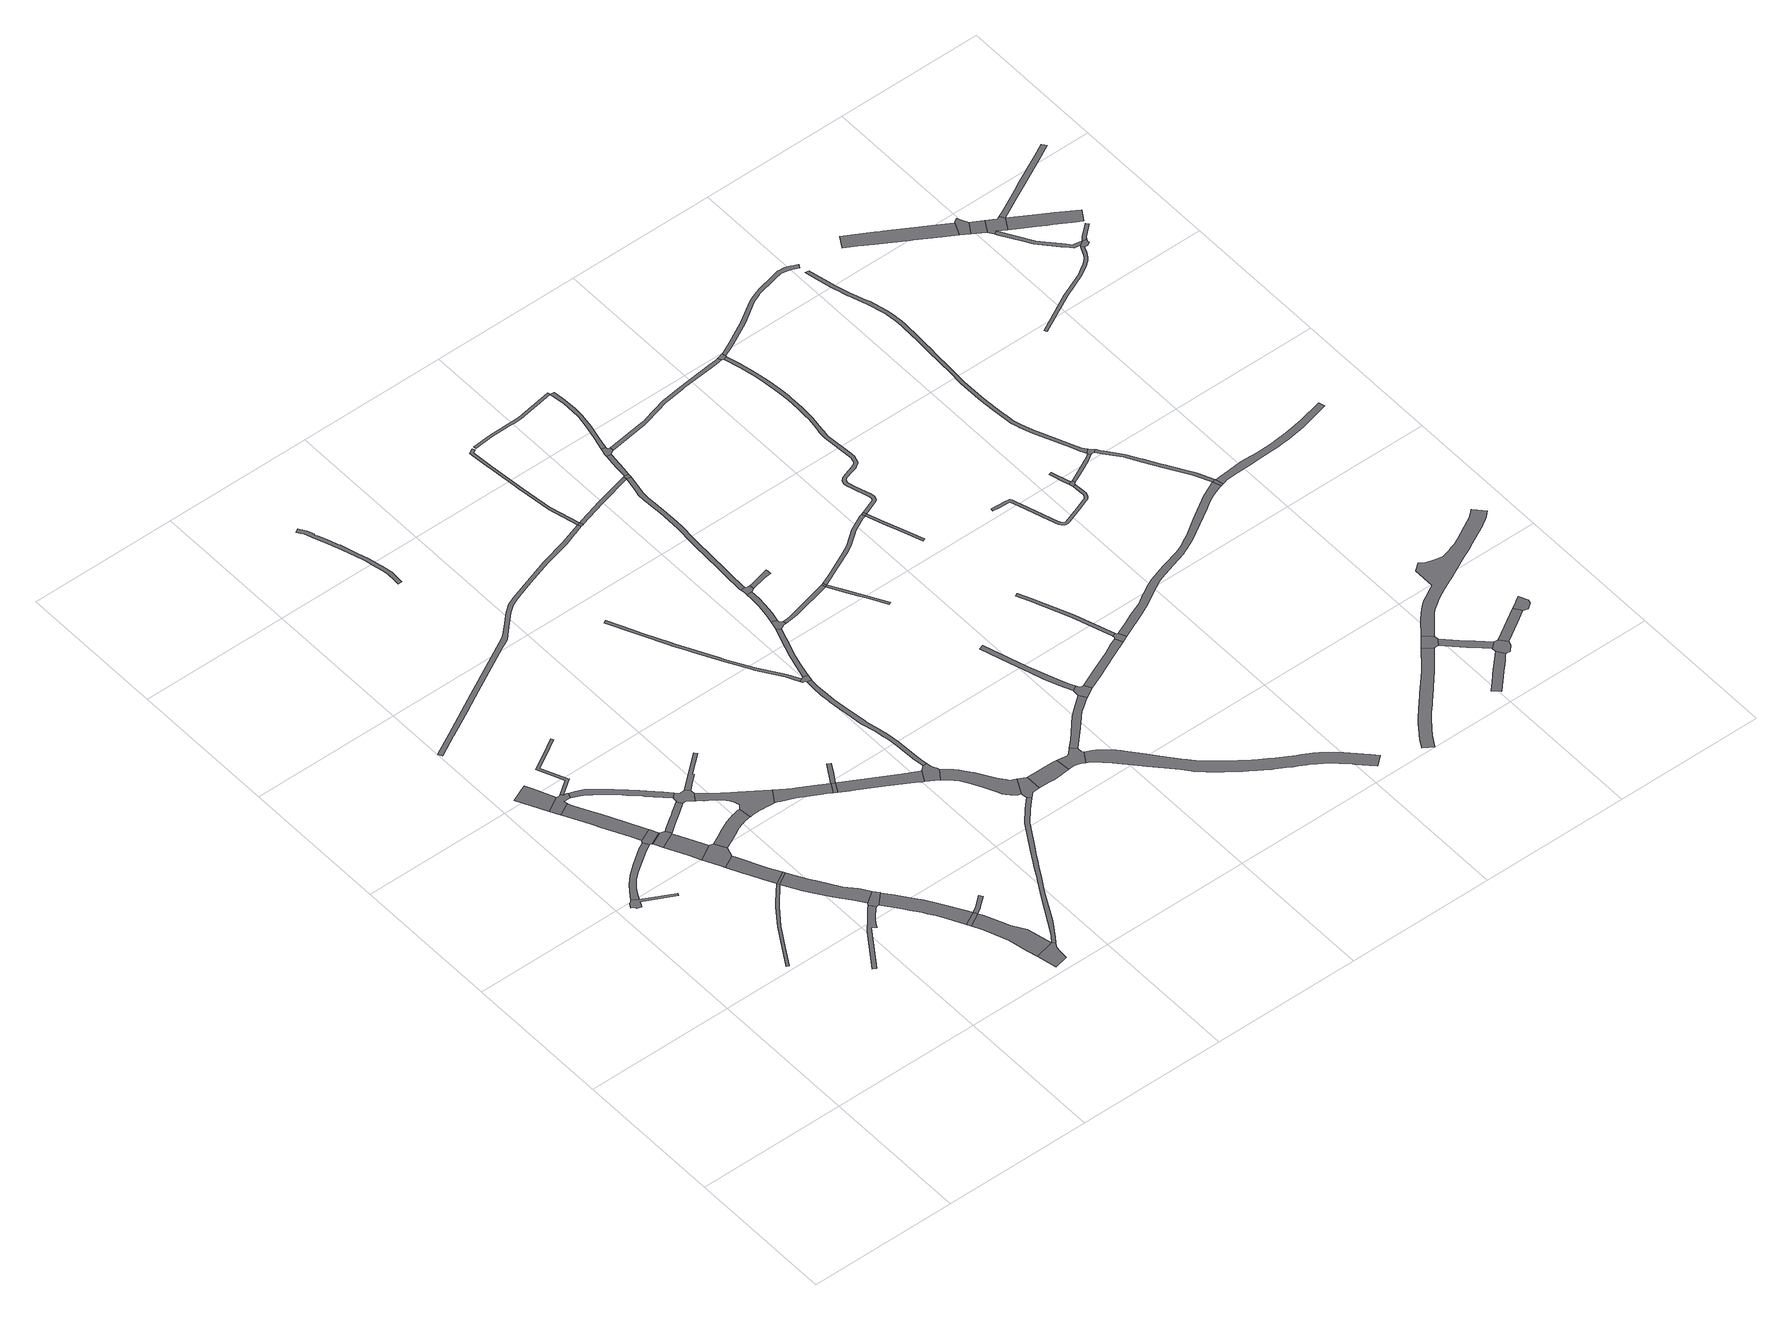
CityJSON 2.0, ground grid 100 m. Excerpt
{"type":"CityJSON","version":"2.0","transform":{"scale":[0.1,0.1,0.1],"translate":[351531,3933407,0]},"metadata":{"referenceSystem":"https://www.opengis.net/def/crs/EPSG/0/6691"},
"CityObjects":{
"road1":{"type":"Road","geometry":[{"type":"MultiSurface","lod":"1","boundaries":[[[0,1,2,3,4,5,6,7,8,9,10,11]]]}]},
"road2":{"type":"Road","attributes":{"RoadStructureAttribute.sectionType":"1"},"geometry":[{"type":"MultiSurface","lod":"1","boundaries":[[[11,12,13,14,15,16,17,18,19,20,21,22,23,24,0]]]}]},
"road3":{"type":"Road","attributes":{"function":"3","RoadStructureAttribute.sectionType":"1"},"geometry":[{"type":"MultiSurface","lod":"1","boundaries":[[[25,26,27,28,29]]]}]},
"road4":{"type":"Road","geometry":[{"type":"MultiSurface","lod":"1","boundaries":[[[28,30,31,32,33,34,35,36,37,38,29]]]}]},
"road5":{"type":"Road","attributes":{"function":"3","RoadStructureAttribute.sectionType":"1"},"geometry":[{"type":"MultiSurface","lod":"1","boundaries":[[[39,40,41,42,43,44,45,46,47,48,49,50,51,31,30]]]}]},
"road6":{"type":"Road","geometry":[{"type":"MultiSurface","lod":"1","boundaries":[[[45,44,18,17,52,53,54]]]}]},
"road7":{"type":"Road","attributes":{"function":"3","RoadStructureAttribute.sectionType":"1"},"geometry":[{"type":"MultiSurface","lod":"1","boundaries":[[[55,54,53,56]]]}]},
"road8":{"type":"Road","attributes":{"RoadStructureAttribute.sectionType":"1"},"geometry":[{"type":"MultiSurface","lod":"1","boundaries":[[[57,58,59,60,61,62,63,64,65,66,67,68,69,70,71,72,73,74,75,76,64,77,78,79,80,81,82,83]]]}]},
"road9":{"type":"Road","geometry":[{"type":"MultiSurface","lod":"1","boundaries":[[[84,85,86,87,88,55,56]]]}]},
"road10":{"type":"Road","attributes":{"function":"3","RoadStructureAttribute.sectionType":"1"},"geometry":[{"type":"MultiSurface","lod":"1","boundaries":[[[89,90,91,86,85,92,93,94]]]}]},
"road11":{"type":"Road","attributes":{"RoadStructureAttribute.sectionType":"1"},"geometry":[{"type":"MultiSurface","lod":"1","boundaries":[[[95,96,97,98,99,100,101,102,103,104,105,106,107,108,109,110,111]]]}]},
"road12":{"type":"Road","geometry":[{"type":"MultiSurface","lod":"1","boundaries":[[[112,113,114,115,94,93,116,117]]]}]},
"road13":{"type":"Road","attributes":{"function":"3","RoadStructureAttribute.sectionType":"1"},"geometry":[{"type":"MultiSurface","lod":"1","boundaries":[[[118,119,120,121,122,123,124,125,112,117]]]}]},
"road14":{"type":"Road","geometry":[{"type":"MultiSurface","lod":"1","boundaries":[[[63,123,122,65,64]]]}]},
"road15":{"type":"Road","attributes":{"RoadStructureAttribute.sectionType":"1"},"geometry":[{"type":"MultiSurface","lod":"1","boundaries":[[[36,126,127,128,129,130,131,132,133,134,37]]]}]},
"road16":{"type":"Road","attributes":{"RoadStructureAttribute.sectionType":"1"},"geometry":[{"type":"MultiSurface","lod":"1","boundaries":[[[33,135,136,137,138,139,140,141,142,143,144,145,146,147,148,149,150,151,152,153,154,155,156,157,158,159,160,161,34]]]}]},
"road17":{"type":"Road","attributes":{"RoadStructureAttribute.sectionType":"1"},"geometry":[{"type":"MultiSurface","lod":"1","boundaries":[[[162,163,164,165,166,88,87,167,168,169,170,171,172]]]}]},
"road18":{"type":"Road","geometry":[{"type":"MultiSurface","lod":"1","boundaries":[[[173,174,175,83,82,95,111]]]}]},
"road19":{"type":"Road","attributes":{"RoadStructureAttribute.sectionType":"1"},"geometry":[{"type":"MultiSurface","lod":"1","boundaries":[[[176,177,178,179,180,181,182,183,184,185,186,187,188,189,190,115,114,191,192,193,194,195,196,197,198,199,200,201,202,203,204]]]}]},
"road20":{"type":"Road","geometry":[{"type":"MultiSurface","lod":"1","boundaries":[[[205,206,207,208,148,147,209,172,171,210,211]]]}]},
"road21":{"type":"Road","attributes":{"function":"3","RoadStructureAttribute.sectionType":"1"},"geometry":[{"type":"MultiSurface","lod":"1","boundaries":[[[212,213,214,215,216,217,174,173,218,219,220,221,222,223,224,225,226]]]}]},
"road22":{"type":"Road","geometry":[{"type":"MultiSurface","lod":"1","boundaries":[[[225,227,228,226]]]}]},
"road23":{"type":"Road","geometry":[{"type":"MultiSurface","lod":"1","boundaries":[[[229,230,231,232,233,234,235,236]]]}]},
"road24":{"type":"Road","attributes":{"function":"3","RoadStructureAttribute.sectionType":"1"},"geometry":[{"type":"MultiSurface","lod":"1","boundaries":[[[227,237,238,239,240,241,242,234,233,243,244,245,246,228]]]}]},
"road25":{"type":"Road","geometry":[{"type":"MultiSurface","lod":"1","boundaries":[[[247,248,249,250,251,252,253,254,255,256,257,258,259,260,261,176,204,262,263,264,265,266,267,268,269,270,271,272,273,274,275,276,277,278,279,205,211]]]}]},
"road26":{"type":"Road","attributes":{"RoadStructureAttribute.sectionType":"1"},"geometry":[{"type":"MultiSurface","lod":"1","boundaries":[[[280,281,282,283,284,285,286,207,206]]]}]},
"road27":{"type":"Road","geometry":[{"type":"MultiSurface","lod":"1","boundaries":[[[287,288,289,290,291,292,226,228]]]}]},
"road28":{"type":"Road","attributes":{"RoadStructureAttribute.sectionType":"1"},"geometry":[{"type":"MultiSurface","lod":"1","boundaries":[[[273,293,294,295,296,297,298,299,300,301,302,303,304,274]]]}]},
"road29":{"type":"Road","attributes":{"RoadStructureAttribute.sectionType":"1"},"geometry":[{"type":"MultiSurface","lod":"1","boundaries":[[[305,306,307,308,309,310,311,312,313,314,315,316,317,318,319,320,321,322,323,324,325,326,327,328,329,330,331,332,333,334,335,336,337,338,339,340]]]}]},
"road30":{"type":"Road","attributes":{"RoadStructureAttribute.sectionType":"1"},"geometry":[{"type":"MultiSurface","lod":"1","boundaries":[[[341,342,343,344,345,346,347,348,349,350,351,352,353,354,355,356,357,358,359,360,361,362,363,364,365,366,367,368,369]]]}]},
"road31":{"type":"Road","geometry":[{"type":"MultiSurface","lod":"1","boundaries":[[[370,371,300,299]]]}]},
"road32":{"type":"Road","geometry":[{"type":"MultiSurface","lod":"1","boundaries":[[[371,372,373,374,300]]]}]},
"road33":{"type":"Road","attributes":{"RoadStructureAttribute.sectionType":"1"},"geometry":[{"type":"MultiSurface","lod":"1","boundaries":[[[375,376,377,378,379,380,381,382,383,384,385,386,387,388,389,390,391,392,393,394,395,396,397,398,399,400,401,402,403,233,232]]]}]},
"road34":{"type":"Road","attributes":{"RoadStructureAttribute.sectionType":"1"},"geometry":[{"type":"MultiSurface","lod":"1","boundaries":[[[404,405,406,407,371,370,408,409,410,411,412,413,414]]]}]},
"road35":{"type":"Road","geometry":[{"type":"MultiSurface","lod":"1","boundaries":[[[414,413,415,416,417,418,419,420,421,422]]]}]},
"road36":{"type":"Road","attributes":{"RoadStructureAttribute.sectionType":"1"},"geometry":[{"type":"MultiSurface","lod":"1","boundaries":[[[423,424,425,426,427,428,429,430,431,432,433,434,435,436,437,438,439,440,441,442,443,444,445,446,447,448,449,450]]]}]},
"road37":{"type":"Road","attributes":{"RoadStructureAttribute.sectionType":"1"},"geometry":[{"type":"MultiSurface","lod":"1","boundaries":[[[451,452,453,454,455,456,457,458,459,460,461,462,418,417,463,464,465,466,467,468,469,470,471,472,473,474,475,476,477,478]]]}]},
"road38":{"type":"Road","attributes":{"RoadStructureAttribute.sectionType":"1"},"geometry":[{"type":"MultiSurface","lod":"1","boundaries":[[[421,479,480,481,482,483,484,485,486,487,488,489,490,491,492,493,494,495,496,497,498,499,500,501,502,503,504,505,422]]]}]},
"road39":{"type":"Road","geometry":[{"type":"MultiSurface","lod":"1","boundaries":[[[389,388,506,507,508,451,478]]]}]},
"road40":{"type":"Road","geometry":[{"type":"MultiSurface","lod":"1","boundaries":[[[449,509,510,493,492,511,512,513,514,515,450]]]}]},
"road41":{"type":"Road","attributes":{"RoadStructureAttribute.sectionType":"1"},"geometry":[{"type":"MultiSurface","lod":"1","boundaries":[[[516,517,518,519,520,521,513,512,522,523,524,525,526,527]]]}]},
"road42":{"type":"Road","attributes":{"RoadStructureAttribute.sectionType":"1"},"geometry":[{"type":"MultiSurface","lod":"1","boundaries":[[[528,529,508,507,530,531,532,533,534,535,536]]]}]},
"road43":{"type":"Road","geometry":[{"type":"MultiSurface","lod":"1","boundaries":[[[537,527,526,538,539,540,541,542,543,544,545]]]}]},
"road44":{"type":"Road","geometry":[{"type":"MultiSurface","lod":"1","boundaries":[[[324,323,546,547,548]]]}]},
"road45":{"type":"Road","geometry":[{"type":"MultiSurface","lod":"1","boundaries":[[[549,550,551,552,553,554,528,536,555,556,557,558,559,560]]]}]},
"road46":{"type":"Road","attributes":{"RoadStructureAttribute.sectionType":"1"},"geometry":[{"type":"MultiSurface","lod":"1","boundaries":[[[561,562,563,564,565,566,567,568,569,570,537,545]]]}]},
"road47":{"type":"Road","attributes":{"RoadStructureAttribute.sectionType":"1"},"geometry":[{"type":"MultiSurface","lod":"1","boundaries":[[[548,571,572,573,574,575,576,577,578,579,580,581,582,583,584,585,586,587,324]]]}]},
"road48":{"type":"Road","attributes":{"RoadStructureAttribute.sectionType":"1"},"geometry":[{"type":"MultiSurface","lod":"1","boundaries":[[[588,589,590,591,548,547,592,588,593,594,595,596,597,598,599,600,601,602,603,604,605,606,607,608,609,610,611,612,613,614,615,616,617,618,619,620,621,622,623,624,625,626,627,628,629]]]}]},
"road49":{"type":"Road","geometry":[{"type":"MultiSurface","lod":"1","boundaries":[[[610,630,566,565,631,632,633,634,635,611]]]}]},
"road50":{"type":"Road","attributes":{"RoadStructureAttribute.sectionType":"1"},"geometry":[{"type":"MultiSurface","lod":"1","boundaries":[[[540,636,637,638,639,640,641,541]]]}]},
"road51":{"type":"Road","attributes":{"RoadStructureAttribute.sectionType":"1"},"geometry":[{"type":"MultiSurface","lod":"1","boundaries":[[[631,642,643,644,645,646,632]]]}]},
"road52":{"type":"Road","attributes":{"RoadStructureAttribute.sectionType":"1"},"geometry":[{"type":"MultiSurface","lod":"1","boundaries":[[[550,647,648,649,650,651,652,653,654,655,656,657,658,659,660,551]]]}]},
"road53":{"type":"Road","geometry":[{"type":"MultiSurface","lod":"1","boundaries":[[[661,662,638,637,663]]]}]},
"road54":{"type":"Road","attributes":{"RoadStructureAttribute.sectionType":"1"},"geometry":[{"type":"MultiSurface","lod":"1","boundaries":[[[664,665,666,667,668,669,670,671,672,673,674,675,676,677,678,679,680,681,682,683,684,685,686,687,688,689,690,691,692,693,694,695,696,697,676]]]}]},
"road55":{"type":"Road","attributes":{"RoadStructureAttribute.sectionType":"1"},"geometry":[{"type":"MultiSurface","lod":"1","boundaries":[[[637,698,699,700,701,702,703,704,705,663]]]}]},
"road56":{"type":"Road","geometry":[{"type":"MultiSurface","lod":"1","boundaries":[[[706,707,589,588,629]]]}]},
"road57":{"type":"Road","attributes":{"RoadStructureAttribute.sectionType":"1"},"geometry":[{"type":"MultiSurface","lod":"1","boundaries":[[[708,709,710,711,712,713,714,715,716,717,718,719,720,721]]]}]},
"road58":{"type":"Road","geometry":[{"type":"MultiSurface","lod":"1","boundaries":[[[722,723,724,721,720,654,653,725,726]]]}]},
"road59":{"type":"Road","attributes":{"RoadStructureAttribute.sectionType":"1"},"geometry":[{"type":"MultiSurface","lod":"1","boundaries":[[[727,728,729,730,731,732,733,734,707,706]]]}]},
"road60":{"type":"Road","attributes":{"RoadStructureAttribute.sectionType":"1"},"geometry":[{"type":"MultiSurface","lod":"1","boundaries":[[[735,736,737,738,739,740,741,742,743,744,745,746,747,748,749,750,751,752,753,754,755,756,757,758,759,760,761,762,763,764,765,766,767,768,769,770,771,772,773,560,559,774,775,776,777,778,779,780,781,782,783,784,785,786,787,788,789,790,791,792,793,794,795,796,797,798,799,800,801,802,803,804,805,806,807,808,809,810,811,812]]]}]},
"road61":{"type":"Road","geometry":[{"type":"MultiSurface","lod":"1","boundaries":[[[813,814,815,686,685,816,817,732,731,818,819]]]}]},
"road62":{"type":"Road","attributes":{"RoadStructureAttribute.sectionType":"1"},"geometry":[{"type":"MultiSurface","lod":"1","boundaries":[[[820,821,822,823,824,825,826,827,661,663,828,829,830,831,832,833,834,835,836]]]}]},
"road63":{"type":"Road","attributes":{"RoadStructureAttribute.sectionType":"1"},"geometry":[{"type":"MultiSurface","lod":"1","boundaries":[[[837,838,839,840,841,842,843,722,726]]]}]},
"road64":{"type":"Road","attributes":{"RoadStructureAttribute.sectionType":"1"},"geometry":[{"type":"MultiSurface","lod":"1","boundaries":[[[844,845,846,847,848,849,850,851]]]}]},
"road65":{"type":"Road","geometry":[{"type":"MultiSurface","lod":"1","boundaries":[[[835,852,853,854,836]]]}]},
"road66":{"type":"Road","geometry":[{"type":"MultiSurface","lod":"1","boundaries":[[[839,855,856,857,858,851,850,859,840]]]}]},
"road67":{"type":"Road","attributes":{"RoadStructureAttribute.sectionType":"1"},"geometry":[{"type":"MultiSurface","lod":"1","boundaries":[[[860,861,862,863,864,865,866,867,852,835]]]}]},
"road68":{"type":"Road","attributes":{"RoadStructureAttribute.sectionType":"1"},"geometry":[{"type":"MultiSurface","lod":"1","boundaries":[[[868,869,870,871,872,873,874,875,876,877,878,879,880,881,882,883,884,885,886,813,819]]]}]},
"road69":{"type":"Road","attributes":{"RoadStructureAttribute.sectionType":"1"},"geometry":[{"type":"MultiSurface","lod":"1","boundaries":[[[887,888,889,890,891,892,893,894,895,896,897,898,899,900,901,902,903,904,905,906,907,908,909,910,911,912,913,914,915,916,917,918,919,920,921,922,923,924,925,926,927,928,929,930,931,932,933,934,935,936,937,938,939,940,941,942,943,944,945,946,947,948,949,950,951,952,953,954,853,852]]]}]},
"road70":{"type":"Road","geometry":[{"type":"MultiSurface","lod":"1","boundaries":[[[877,876,955,923,922,956,957]]]}]},
"road71":{"type":"Road","attributes":{"RoadStructureAttribute.sectionType":"1"},"geometry":[{"type":"MultiSurface","lod":"1","boundaries":[[[958,959,960,961,962,963,964,965,966,967,968,969,970,971,972,973,974,975,976,977,978,979,980,981,982,983,984,985,986,987,988,989,990,991,992]]]}]},
"road72":{"type":"Road","attributes":{"RoadStructureAttribute.sectionType":"1"},"geometry":[{"type":"MultiSurface","lod":"1","boundaries":[[[993,994,995,996,997,998,999,1000,1001,1002,1003,1004,1005,1006,1007,1008,1009,1010,1011,1012,1013,1014,1015,1016,1017,1018,1019,1020,1021,1022,1023,1024,1025,1026,1027,1028,1029,1030,1031,1032,1033,1034,1035,1036,1037,1038,1039,1040,1041,1042,1043,1044,1045,1046,1047,1048,1049]]]}]},
"road73":{"type":"Road","attributes":{"RoadStructureAttribute.sectionType":"1"},"geometry":[{"type":"MultiSurface","lod":"1","boundaries":[[[1050,1051,1052,1053,1054,1055,1056,1057,1058,1059,1060,1061,1062,1063,1064,1065,1066,856,855,1067,1068,1069,1070,1071,1072,1073,1074,1075,1076,1077,1078,1079,1080,1081,1082,1083,1084,1085,1086,1087,1088,1089,1090,1091]]]}]},
"road74":{"type":"Road","attributes":{"RoadStructureAttribute.sectionType":"1"},"geometry":[{"type":"MultiSurface","lod":"1","boundaries":[[[1092,1093,1094,1095,1096,1097,1098,1099,1100,1101]]]}]},
"road75":{"type":"Road","geometry":[{"type":"MultiSurface","lod":"1","boundaries":[[[1102,1103,1104,1105,1106,1107,1108,1101,1100,1109,1110,993,1049]]]}]},
"road76":{"type":"Road","geometry":[{"type":"MultiSurface","lod":"1","boundaries":[[[1111,1112,1113,1114,1115,958,992]]]}]},
"road77":{"type":"Road","attributes":{"RoadStructureAttribute.sectionType":"1"},"geometry":[{"type":"MultiSurface","lod":"1","boundaries":[[[1116,1117,1118,1119,1120,1121,1122,1123,1124,1125,1126,1127,1128]]]}]},
"road78":{"type":"Road","attributes":{"RoadStructureAttribute.sectionType":"1"},"geometry":[{"type":"MultiSurface","lod":"1","boundaries":[[[1129,1130,1131,1132,1133,1134,1135,1107,1106,1136,1137,1138,1139,1140]]]}]},
"road79":{"type":"Road","attributes":{"RoadStructureAttribute.sectionType":"1"},"geometry":[{"type":"MultiSurface","lod":"1","boundaries":[[[1141,1142,1143,1144,1145,1146,1147,1148,1149,1150,1151,1152,1153,1154,1155,957,956,1156,1157,1158,1159,1160,1161,1162,1163,1164,1165,1166,1167,1168,1169,1170,1171]]]}]},
"road80":{"type":"Road","attributes":{"RoadStructureAttribute.sectionType":"1"},"geometry":[{"type":"MultiSurface","lod":"1","boundaries":[[[1172,1173,1174,1112,1111,1175,1176,1177]]]}]},
"road81":{"type":"Road","geometry":[{"type":"MultiSurface","lod":"1","boundaries":[[[1178,1179,1180,1181,1182,1183,1184,1185,1186,1129,1140]]]}]},
"road82":{"type":"Road","geometry":[{"type":"MultiSurface","lod":"1","boundaries":[[[1127,1187,1188,1189,1190,1172,1177,1128]]]}]},
"road83":{"type":"Road","attributes":{"RoadStructureAttribute.sectionType":"1"},"geometry":[{"type":"MultiSurface","lod":"1","boundaries":[[[1191,1192,1193,1194,1195,1196,1197,1198,1199,1200,1201,1091,1202,1203,1204,1205,1206,1207,1208,1209,1210,1211,1212,1213,1214,1215,1184,1183]]]}]},
"road84":{"type":"Road","attributes":{"RoadStructureAttribute.sectionType":"1"},"geometry":[{"type":"MultiSurface","lod":"1","boundaries":[[[1216,1217,1218,1219,1220,1221,1222,1223,1224,1225,1226,1227,1228,1229,1230,1231,1232,1233,1234,1235,1236,1237,1238,1239,1240,1241,1242,1243,1244,1245,1246,1247,1248,1249,1250,1251,1252,1253,1254,1255,1256,1257,1186,1185,1258,1259,1260,1261,1262,1263,1264,1265,1266,1267,1268,1269,1270,1271,1272,1273,1274,1275,1276,1277,1278,1279,1280,1281,1282,1283,1284,1285,1286,1287,1288,1289,1290,1291,1292,1293,1294,1295,1296,1297]]]}]},
"road85":{"type":"Road","attributes":{"RoadStructureAttribute.sectionType":"1"},"geometry":[{"type":"MultiSurface","lod":"1","boundaries":[[[1298,1299,1190,1189,1300,1301]]]}]},
"road86":{"type":"Road","geometry":[{"type":"MultiSurface","lod":"1","boundaries":[[[1091,1090,1302,1303,1202]]]}]},
"road87":{"type":"Road","attributes":{"RoadStructureAttribute.sectionType":"1"},"geometry":[{"type":"MultiSurface","lod":"1","boundaries":[[[1304,1305,1306,1307,1308,1309,1310,1311,1312,1313,1314,1315,1316,1317,1318,1319,1320,1321,1322,1323,1324,1325,1326,1327,1328,1329,1330,1331,1332,1333,1334,1335,1336,1337,1338,1339,1340,1341,1342,1343,1344,1345,1346,1347,1114,1113]]]}]},
"road88":{"type":"Road","geometry":[{"type":"MultiSurface","lod":"1","boundaries":[[[1348,1349,1350,1351,1352,1353,1298,1301,1354]]]}]},
"road89":{"type":"Road","attributes":{"RoadStructureAttribute.sectionType":"1"},"geometry":[{"type":"MultiSurface","lod":"1","boundaries":[[[1355,1356,1357,1358,1359,1360,1361,1362,1363,1364,1365,1366,1367,1368,1369,1370,1371,1372,1373,1374,1375,1376,1377,1378,1379,1380,1303,1302]]]}]},
"road90":{"type":"Road","attributes":{"RoadStructureAttribute.sectionType":"1"},"geometry":[{"type":"MultiSurface","lod":"1","boundaries":[[[1381,1382,1383,1384,1385,1386,1387,1388,1389,1390,1391,1392,1393,1394]]]}]},
"road91":{"type":"Road","attributes":{"RoadStructureAttribute.sectionType":"1"},"geometry":[{"type":"MultiSurface","lod":"1","boundaries":[[[1395,1396,1397,1398,1399,1400,1401,1402,1403,1404,1405,1406,1407,1408,1409,1410,1411,1412,1413,1414,1415,1416,1417,1418,1419,1420]]]}]},
"road92":{"type":"Road","geometry":[{"type":"MultiSurface","lod":"1","boundaries":[[[1421,1422,1423,1424,1425,1426,1427,1381,1394]]]}]},
"road93":{"type":"Road","attributes":{"RoadStructureAttribute.sectionType":"1"},"geometry":[{"type":"MultiSurface","lod":"1","boundaries":[[[1422,1421,1428,1429]]]}]},
"road94":{"type":"Road","geometry":[{"type":"MultiSurface","lod":"1","boundaries":[[[1428,1430,1431,1432,1433,1434,1435,1429]]]}]},
"road95":{"type":"Road","attributes":{"RoadStructureAttribute.sectionType":"1"},"geometry":[{"type":"MultiSurface","lod":"1","boundaries":[[[1436,1437,1438,1439,1440,1441,1442,1431,1430,1443,1444,1445,1446,1447,1448,1449,1450,1451,1452]]]}]},
"road96":{"type":"Road","geometry":[{"type":"MultiSurface","lod":"1","boundaries":[[[1420,1453,1454,1455,1456,1457,1458,1436,1452,1395]]]}]},
"road97":{"type":"Road","attributes":{"RoadStructureAttribute.sectionType":"1"},"geometry":[{"type":"MultiSurface","lod":"1","boundaries":[[[1432,1459,1460,1461,1462,1463,1464,1465,1466,1467,1468,1469,1433]]]}]},
"road98":{"type":"Road","attributes":{"RoadStructureAttribute.sectionType":"1"},"geometry":[{"type":"MultiSurface","lod":"1","boundaries":[[[1470,1471,1472,1436,1458,1473,1474,1475,1476]]]}]},
"road99":{"type":"Road","attributes":{"RoadStructureAttribute.sectionType":"1"},"geometry":[{"type":"MultiSurface","lod":"1","boundaries":[[[1477,1478,1479,1480,1481,1482,1483,1484,1485,1486,1487,1434,1433]]]}]}
},
"vertices":[
[122,2013,0],[111,1998,0],[101,1996,0],[81,1965,0],[106,1949,0],[105,1940,0],[137,1932,0],[147,1956,0],[153,1968,0],[355,1865,0],[361,1882,0],[162,1985,0],
[179,2019,0],[207,2065,0],[248,2115,0],[297,2158,0],[439,2255,0],[484,2281,0],[462,2319,0],[444,2308,0],[420,2295,0],[310,2217,0],[244,2167,0],[193,2113,0],[163,2071,0],
[247,3053,0],[227,3098,0],[109,3045,0],[209,2849,0],[312,2910,0],
[243,2787,0],[327,2832,0],[322,2857,0],[369,2853,0],[384,2891,0],[375,2895,0],[352,2897,0],[341,2912,0],[328,2903,0],
[248,2777,0],[309,2657,0],[332,2612,0],[356,2564,0],[438,2401,0],[470,2336,0],[556,2377,0],[551,2389,0],[487,2517,0],[421,2646,0],[391,2705,0],[344,2796,0],[328,2828,0],
[486,2282,0],[499,2278,0],[584,2319,0],
[587,2315,0],[502,2272,0],
[1191,1239,0],[1180,1253,0],[1123,1320,0],[1033,1457,0],[1016,1483,0],[969,1565,0],[943,1611,0],[857,1562,0],[844,1574,0],[808,1533,0],[745,1461,0],[726,1440,0],[637,1314,0],[548,1167,0],[474,1043,0],[490,1033,0],[564,1158,0],[652,1304,0],[740,1428,0],[748,1437,0],[929,1437,0],[962,1391,0],[1029,1294,0],[1052,1265,0],[1112,1190,0],[1153,1128,0],[1230,1185,0],
[507,2264,0],[531,2214,0],[635,2266,0],[643,2271,0],[619,2305,0],
[725,2093,0],[678,2183,0],[651,2235,0],[604,2069,0],[639,1998,0],[742,2060,0],
[1143,1113,0],[1127,1096,0],[1085,1049,0],[1080,1042,0],[1059,1017,0],[1016,968,0],[1006,957,0],[841,712,0],[862,698,0],[1026,942,0],[1042,963,0],[1070,946,0],[1079,962,0],[1100,996,0],[1119,1019,0],[1157,1063,0],[1175,1076,0],
[790,1911,0],[810,1975,0],[811,1976,0],[771,2051,0],[693,1889,0],[703,1868,0],
[751,1770,0],[774,1724,0],[778,1716,0],[829,1617,0],[849,1580,0],[934,1628,0],[888,1709,0],[799,1893,0],
[460,2973,0],[458,2977,0],[383,3146,0],[530,3233,0],[588,3268,0],[579,3284,0],[528,3253,0],[360,3153,0],[437,2980,0],
[411,2837,0],[452,2817,0],[484,2792,0],[508,2774,0],[579,2719,0],[588,2709,0],[595,2702,0],[633,2663,0],[701,2599,0],[704,2596,0],[709,2591,0],[745,2556,0],[822,2478,0],[851,2506,0],[806,2552,0],[771,2587,0],[738,2619,0],[710,2647,0],[679,2677,0],[664,2692,0],[603,2750,0],[587,2763,0],[546,2796,0],[509,2825,0],[488,2842,0],[475,2853,0],[425,2875,0],
[774,2412,0],[750,2396,0],[734,2385,0],[702,2363,0],[641,2320,0],[646,2273,0],[706,2316,0],[720,2326,0],[771,2362,0],[839,2409,0],[816,2442,0],
[1192,1078,0],[1260,1145,0],[1260,1146,0],
[1061,2166,0],[1045,2164,0],[1028,2162,0],[1012,2159,0],[996,2155,0],[980,2151,0],[965,2146,0],[949,2140,0],[934,2134,0],[933,2134,0],[919,2127,0],[904,2120,0],[890,2112,0],[878,2106,0],[827,2080,0],[883,2013,0],[930,2037,0],[944,2045,0],[955,2051,0],[967,2056,0],[979,2061,0],[991,2065,0],[992,2065,0],[1004,2069,0],[1017,2073,0],[1030,2076,0],[1043,2078,0],[1055,2080,0],[1069,2081,0],
[940,2430,0],[939,2459,0],[911,2485,0],[875,2482,0],[822,2446,0],[866,2411,0],[903,2382,0],
[1558,706,0],[1553,714,0],[1462,868,0],[1414,941,0],[1370,1001,0],[1313,1078,0],[1279,963,0],[1303,929,0],[1347,868,0],[1363,844,0],[1392,801,0],[1427,739,0],[1461,673,0],[1479,638,0],[1570,684,0],
[1493,609,0],[1584,660,0],
[1755,94,0],[1760,145,0],[1764,175,0],[1781,198,0],[1762,213,0],[1631,182,0],[1661,52,0],[1753,73,0],
[1524,549,0],[1534,526,0],[1535,526,0],[1574,422,0],[1588,382,0],[1614,254,0],[1722,383,0],[1667,471,0],[1656,501,0],[1597,637,0],
[911,2376,0],[916,2372,0],[946,2347,0],[965,2333,0],[1032,2286,0],[1040,2277,0],[1047,2269,0],[1053,2260,0],[1059,2251,0],[1064,2242,0],[1069,2233,0],[1073,2223,0],[1077,2213,0],[1080,2203,0],[1082,2194,0],[1071,2082,0],[1074,2082,0],[1089,2084,0],[1104,2085,0],[1120,2085,0],[1135,2085,0],[1150,2085,0],[1166,2084,0],[1181,2083,0],[1196,2081,0],[1240,2079,0],[1242,2078,0],[1302,2164,0],[1140,2277,0],[1108,2299,0],[1061,2335,0],[947,2422,0],[943,2427,0],
[952,2471,0],[972,2489,0],[1035,2544,0],[1026,2553,0],[1156,2661,0],[1143,2677,0],[1009,2565,0],
[1624,688,0],[1629,692,0],[1693,745,0],[1696,747,0],[1679,768,0],[1608,710,0],
[1261,2072,0],[1281,2065,0],[1364,2031,0],[1420,1999,0],[1491,1960,0],[1523,1942,0],[1555,1924,0],[1592,1990,0],[1509,2037,0],[1432,2081,0],[1381,2110,0],[1373,2115,0],
[164,3655,0],[168,3658,0],[349,3756,0],[458,3815,0],[532,3856,0],[816,4010,0],[879,4041,0],[887,4045,0],[960,4117,0],[1040,4196,0],[1087,4232,0],[1135,4254,0],[1145,4258,0],[1156,4262,0],[1278,4305,0],[1452,4362,0],[1617,4405,0],[1630,4408,0],[1785,4463,0],[1779,4486,0],[1623,4432,0],[1445,4385,0],[1442,4384,0],[1270,4328,0],[1152,4286,0],[1126,4277,0],[1073,4256,0],[1022,4217,0],[941,4136,0],[891,4090,0],[884,4085,0],[870,4074,0],[454,3848,0],[158,3687,0],[5,3605,0],[19,3578,0],
[514,5448,0],[526,5429,0],[552,5361,0],[580,5290,0],[595,5248,0],[604,5225,0],[640,5112,0],[660,5041,0],[671,4994,0],[686,4924,0],[694,4879,0],[692,4818,0],[689,4784,0],[714,4782,0],[717,4817,0],[719,4880,0],[715,4904,0],[711,4929,0],[684,5048,0],[663,5119,0],[628,5233,0],[625,5239,0],[603,5299,0],[575,5370,0],[565,5390,0],[572,5395,0],[552,5441,0],[523,5485,0],[499,5469,0],
[1578,1910,0],[1615,1976,0],
[1661,2053,0],[1695,2109,0],[1672,2123,0],
[1806,232,0],[1876,343,0],[1991,554,0],[2041,638,0],[2043,641,0],[2089,723,0],[2105,749,0],[2137,802,0],[2171,857,0],[2262,1010,0],[2271,1023,0],[2338,1102,0],[2402,1163,0],[2405,1167,0],[2386,1187,0],[2322,1125,0],[2318,1121,0],[2248,1039,0],[2139,858,0],[2114,816,0],[2087,770,0],[2067,735,0],[2026,662,0],[2021,654,0],[1969,567,0],[1934,506,0],[1853,357,0],[1832,320,0],[1800,261,0],
[2052,1735,0],[1956,1787,0],[1781,1883,0],[1629,1969,0],[1640,1875,0],[1651,1869,0],[1800,1784,0],[1987,1675,0],[2005,1664,0],[2012,1660,0],[2055,1733,0],
[2015,1658,0],[2066,1628,0],[2092,1610,0],[2141,1679,0],[2137,1689,0],[2119,1725,0],[2115,1760,0],[2088,1757,0],
[1986,2741,0],[1945,2812,0],[1845,2965,0],[1754,3123,0],[1725,3179,0],[1724,3182,0],[1664,3299,0],[1606,3410,0],[1595,3432,0],[1519,3590,0],[1490,3652,0],[1421,3802,0],[1403,3794,0],[1480,3626,0],[1501,3581,0],[1577,3423,0],[1589,3399,0],[1605,3369,0],[1629,3323,0],[1646,3290,0],[1699,3186,0],[1737,3113,0],[1815,2977,0],[1828,2954,0],[1928,2802,0],[1959,2743,0],[1969,2722,0],[1991,2734,0],
[2433,1336,0],[2398,1354,0],[2382,1373,0],[2357,1407,0],[2347,1420,0],[2276,1534,0],[2263,1552,0],[2243,1580,0],[2224,1605,0],[2202,1627,0],[2176,1650,0],[2155,1667,0],[2101,1603,0],[2133,1576,0],[2154,1556,0],[2175,1532,0],[2189,1511,0],[2202,1491,0],[2211,1473,0],[2231,1434,0],[2250,1396,0],[2283,1330,0],[2296,1300,0],[2308,1285,0],[2328,1263,0],[2348,1245,0],[2362,1235,0],[2378,1228,0],
[2112,1791,0],[2108,1825,0],[2100,1993,0],[2095,2044,0],[2089,2084,0],[2078,2147,0],[2058,2236,0],[2057,2244,0],[2037,2410,0],[2028,2490,0],[2025,2566,0],[2024,2627,0],[2028,2681,0],[2029,2687,0],[1998,2692,0],[1994,2628,0],[1995,2565,0],[1998,2504,0],[1998,2488,0],[2027,2240,0],[2051,2141,0],[2061,2079,0],[2061,2076,0],[2067,2040,0],[2072,1991,0],[2081,1826,0],[2087,1768,0],
[2438,1198,0],[2488,1198,0],[2489,1307,0],
[1978,2706,0],[1992,2702,0],[2035,2723,0],[2036,2730,0],[2004,2738,0],[2000,2733,0],[1995,2730,0],
[2100,3052,0],[2075,2982,0],[2054,2914,0],[2032,2841,0],[2017,2780,0],[2009,2754,0],[2043,2757,0],[2055,2815,0],[2084,2916,0],[2102,2966,0],[2153,3110,0],[2126,3123,0],
[2704,1305,0],[2669,1307,0],[2565,1197,0],[2580,1197,0],[2595,1196,0],[2622,1196,0],[2651,1198,0],[2666,1201,0],[2713,1205,0],
[2143,3187,0],[2168,3117,0],[2178,3122,0],[2199,3124,0],[2196,3147,0],[2184,3153,0],[2178,3157,0],[2177,3167,0],[2177,3177,0],
[1803,4467,0],[1806,4468,0],[1797,4491,0],
[2856,1268,0],[2857,1298,0],[2823,1333,0],[2788,1299,0],[2773,1290,0],[2741,1298,0],[2743,1208,0],[2752,1207,0],[2773,1203,0],[2797,1195,0],[2821,1183,0],[2865,1257,0],
[2192,3241,0],[2201,3318,0],[2207,3376,0],[2209,3415,0],[2209,3442,0],[2172,3441,0],[2172,3403,0],[2167,3325,0],[2157,3254,0],[2156,3248,0],
[1746,4684,0],[1745,4688,0],[1720,4904,0],[1708,5015,0],[1693,5156,0],[1681,5304,0],[1703,5317,0],[1694,5333,0],[1662,5315,0],[1663,5294,0],[1674,5161,0],[1675,5153,0],[1689,5026,0],[1690,5018,0],[1701,4910,0],[1702,4901,0],[1727,4684,0],
[2226,4586,0],[2221,4608,0],[1991,4548,0],[1817,4497,0],[1997,4524,0],[2222,4570,0],[2204,4481,0],[2198,4447,0],[2196,4392,0],[2197,4357,0],[2199,4333,0],[2201,4257,0],[2202,4175,0],[2201,4099,0],[2200,4090,0],[2190,3975,0],[2180,3771,0],[2180,3767,0],[2180,3765,0],[2173,3627,0],[2168,3520,0],[2168,3501,0],[2169,3493,0],[2199,3496,0],[2198,3517,0],[2203,3626,0],[2208,3718,0],[2210,3770,0],[2211,3784,0],[2220,3973,0],[2223,4012,0],[2228,4059,0],[2231,4097,0],[2232,4175,0],[2231,4258,0],[2229,4334,0],[2226,4392,0],[2228,4444,0],[2234,4475,0],[2253,4570,0],[2254,4573,0],[2255,4583,0],
[2172,3464,0],[2234,3456,0],[2229,3487,0],[2220,3486,0],[2207,3488,0],[2204,3490,0],
[2293,3136,0],[2558,3202,0],[2552,3228,0],[2288,3160,0],[2248,3152,0],[2216,3147,0],
[2337,3480,0],[2386,3485,0],[2383,3523,0],[2321,3508,0],[2255,3491,0],
[2971,1413,0],[3027,1473,0],[3034,1480,0],[3059,1506,0],[3093,1531,0],[3132,1559,0],[3156,1574,0],[3128,1620,0],[3041,1552,0],[2995,1515,0],[2956,1472,0],[2904,1414,0],[2869,1378,0],[2837,1346,0],
[2564,3233,0],[2556,3229,0],[2574,3211,0],
[2312,5397,0],[2059,5354,0],[2009,5353,0],[2008,5353,0],[1841,5353,0],[1712,5338,0],[1714,5320,0],[1842,5334,0],[1987,5335,0],[2008,5335,0],[2028,5335,0],[2061,5335,0],[2315,5379,0],[2327,5268,0],[2328,5194,0],[2327,5190,0],[2324,5137,0],[2312,5057,0],[2306,5028,0],[2289,4952,0],[2277,4907,0],[2265,4861,0],[2290,4854,0],[2301,4900,0],[2313,4946,0],[2330,5022,0],[2336,5052,0],[2337,5062,0],[2349,5135,0],[2353,5194,0],[2352,5207,0],[2352,5270,0],[2348,5308,0],[2342,5378,0],
[2623,3089,0],[2647,3047,0],[2652,3038,0],[2689,2974,0],[2751,2865,0],[2768,2872,0],[2670,3044,0],[2638,3099,0],
[2258,4607,0],[2231,4611,0],
[3145,1721,0],[3115,1798,0],[3049,1982,0],[2974,2215,0],[2956,2272,0],[2925,2262,0],[2965,2131,0],[3002,2013,0],[3029,1929,0],[3056,1847,0],[3088,1766,0],[3094,1750,0],[3130,1669,0],[3163,1686,0],
[3202,1660,0],[3184,1657,0],[3173,1667,0],[3175,1585,0],[3224,1613,0],
[2266,4664,0],[2269,4691,0],[2276,4757,0],[2278,4771,0],[2280,4791,0],[2251,4795,0],[2246,4761,0],[2239,4694,0],
[4158,151,0],[4117,192,0],[4007,302,0],[3996,313,0],[3988,320,0],[3982,325,0],[3961,344,0],[3933,366,0],[3903,389,0],[3893,396,0],[3872,410,0],[3817,440,0],[3815,442,0],[3789,456,0],[3682,517,0],[3646,541,0],[3576,587,0],[3570,591,0],[3506,637,0],[3429,695,0],[3414,707,0],[3378,737,0],[3361,753,0],[3331,780,0],[3315,797,0],[3298,816,0],[3281,833,0],[3259,860,0],[3178,957,0],[3131,1014,0],[3047,1116,0],[3035,1129,0],[3017,1149,0],[2998,1167,0],[2973,1188,0],[2953,1205,0],[2931,1221,0],[2909,1234,0],[2886,1247,0],[2847,1167,0],[2857,1160,0],[2938,1084,0],[3037,975,0],[3073,935,0],[3164,838,0],[3206,792,0],[3247,745,0],[3256,733,0],[3307,685,0],[3321,673,0],[3346,652,0],[3382,624,0],[3385,622,0],[3464,562,0],[3469,558,0],[3499,537,0],[3528,516,0],[3538,509,0],[3567,488,0],[3591,474,0],[3598,469,0],[3611,461,0],[3621,455,0],[3681,420,0],[3716,399,0],[3740,387,0],[3786,362,0],[3810,348,0],[3835,331,0],[3866,311,0],[3896,288,0],[3914,272,0],[3938,251,0],[3949,241,0],[3992,198,0],[4002,187,0],[4062,128,0],[4094,96,0],
[2309,4833,0],[2297,4836,0],[2293,4840,0],[2259,4837,0],[2253,4820,0],[2293,4802,0],[2310,4809,0],
[3059,3503,0],[3058,3502,0],[2960,3452,0],[2859,3376,0],[2805,3346,0],[2754,3322,0],[2649,3272,0],[2586,3243,0],[2659,3250,0],[2817,3325,0],[2872,3355,0],[2962,3423,0],[2973,3431,0],[3067,3480,0],[3070,3481,0],[3090,3488,0],[3082,3511,0],
[3324,1657,0],[3481,1730,0],[3595,1781,0],[3573,1830,0],[3528,1810,0],[3466,1779,0],[3321,1714,0],
[3514,2125,0],[3408,2379,0],[3372,2463,0],[3351,2453,0],[3386,2370,0],[3491,2117,0],[3578,1855,0],[3602,1860,0],
[3107,3494,0],[3099,3518,0],[3090,3514,0],
[3638,1801,0],[3616,1850,0],[3610,1851,0],[3606,1852,0],[3579,1839,0],
[3141,3345,0],[3144,3337,0],[3163,3285,0],[3221,3126,0],[3238,3132,0],[3204,3224,0],[3180,3291,0],[3145,3389,0],
[2580,4849,0],[2605,4853,0],[2785,4904,0],[2798,4906,0],[2923,4925,0],[2942,4927,0],[3163,4950,0],[3217,4956,0],[3241,4962,0],[3234,4986,0],[3211,4980,0],[3207,4979,0],[3164,4975,0],[2920,4949,0],[2800,4931,0],[2780,4928,0],[2607,4879,0],[2600,4877,0],[2549,4869,0],
[3210,3537,0],[3221,3545,0],[3227,3557,0],[3230,3573,0],[3228,3598,0],[3193,3708,0],[3183,3743,0],[3182,3759,0],[3188,3775,0],[3201,3785,0],[3249,3801,0],[3288,3813,0],[3297,3818,0],[3304,3822,0],[3318,3831,0],[3329,3845,0],[3336,3861,0],[3337,3865,0],[3343,3888,0],[3344,3921,0],[3330,4112,0],[3335,4155,0],[3338,4178,0],[3353,4277,0],[3354,4281,0],[3360,4384,0],[3360,4477,0],[3359,4496,0],[3354,4565,0],[3347,4652,0],[3346,4660,0],[3334,4734,0],[3322,4806,0],[3310,4855,0],[3306,4872,0],[3281,4960,0],[3257,4953,0],[3286,4849,0],[3297,4801,0],[3310,4730,0],[3321,4657,0],[3329,4563,0],[3335,4476,0],[3335,4385,0],[3331,4317,0],[3329,4284,0],[3316,4197,0],[3310,4159,0],[3305,4112,0],[3319,3923,0],[3320,3891,0],[3316,3872,0],[3315,3870,0],[3309,3856,0],[3303,3848,0],[3292,3842,0],[3279,3835,0],[3242,3823,0],[3191,3805,0],[3169,3789,0],[3159,3762,0],[3160,3739,0],[3171,3702,0],[3205,3596,0],[3208,3574,0],[3206,3564,0],[3204,3560,0],[3199,3556,0],
[3245,4961,0],[3282,4972,0],[3276,4997,0],
[4877,651,0],[4867,639,0],[4794,549,0],[4777,529,0],[4764,513,0],[4697,439,0],[4674,416,0],[4591,326,0],[4566,299,0],[4550,282,0],[4524,252,0],[4521,249,0],[4492,215,0],[4485,206,0],[4462,176,0],[4436,140,0],[4411,102,0],[4388,64,0],[4375,43,0],[4439,4,0],[4485,80,0],[4516,124,0],[4569,192,0],[4585,210,0],[4600,227,0],[4615,242,0],[4642,269,0],[4646,274,0],[4662,292,0],[4679,312,0],[4735,372,0],[4816,462,0],[4837,485,0],[4851,502,0],[4935,604,0],
[4155,2906,0],[4159,2856,0],[4160,2822,0],[4158,2815,0],[4155,2808,0],[4151,2802,0],[4145,2795,0],[4138,2791,0],[4129,2787,0],[4084,2770,0],[3947,2719,0],[3940,2720,0],[3932,2723,0],[3928,2726,0],[3924,2731,0],[3920,2739,0],[3913,2758,0],[3899,2800,0],[3837,2994,0],[3830,3014,0],[3820,3046,0],[3813,3060,0],[3812,3061,0],[3806,3062,0],[3787,3064,0],[3726,3067,0],[3681,3071,0],[3679,3051,0],[3724,3047,0],[3786,3044,0],[3799,3043,0],[3801,3038,0],[3810,3011,0],[3818,2988,0],[3880,2794,0],[3894,2751,0],[3902,2731,0],[3903,2728,0],[3906,2723,0],[3912,2715,0],[3919,2709,0],[3928,2704,0],[3938,2701,0],[3948,2701,0],[3958,2702,0],[3962,2704,0],[4091,2751,0],[4136,2768,0],[4148,2773,0],[4158,2780,0],[4166,2789,0],[4173,2798,0],[4177,2809,0],[4180,2820,0],[4179,2857,0],[4175,2905,0],[4175,2907,0],
[4683,2372,0],[4522,2268,0],[4417,2198,0],[4410,2194,0],[4358,2166,0],[4328,2150,0],[4283,2131,0],[4162,2098,0],[4155,2096,0],[4035,2057,0],[3981,2030,0],[3934,2002,0],[3917,1992,0],[3858,1955,0],[3838,1947,0],[3759,1915,0],[3707,1891,0],[3821,1884,0],[3860,1901,0],[3877,1909,0],[3922,1937,0],[3956,1956,0],[3986,1973,0],[4013,1989,0],[4055,2013,0],[4082,2024,0],[4200,2060,0],[4298,2092,0],[4319,2101,0],[4346,2112,0],[4410,2146,0],[4637,2285,0],[4663,2301,0],[4679,2311,0],[4695,2320,0],[4711,2328,0],[4727,2336,0],[4744,2344,0],[4761,2351,0],[4798,2363,0],[4813,2369,0],[4793,2423,0],
[4167,2948,0],[4159,2975,0],[4135,3059,0],[4131,3072,0],[4111,3066,0],[4115,3056,0],[4139,2969,0],[4148,2941,0],[4150,2937,0],[4168,2944,0],
[4176,2913,0],[4178,2917,0],[4181,2921,0],[4185,2925,0],[4188,2926,0],[4179,2944,0],[4172,2943,0],[4153,2928,0],[4154,2920,0],
[4966,605,0],[4996,648,0],[4995,676,0],[4936,723,0],[4904,684,0],
[5062,232,0],[5055,225,0],[5017,185,0],[4971,137,0],[5014,96,0],[5068,150,0],[5090,173,0],[5126,210,0],[5159,243,0],[5184,269,0],[5209,297,0],[5224,312,0],[5189,361,0],
[4385,3053,0],[4384,3051,0],[4379,3047,0],[4365,3038,0],[4336,3022,0],[4288,2997,0],[4210,2958,0],[4219,2940,0],[4297,2979,0],[4345,3004,0],[4375,3021,0],[4397,3035,0],
[4028,5276,0],[4021,5279,0],[3987,5291,0],[3942,5295,0],[3939,5295,0],[3884,5282,0],[3776,5257,0],[3735,5244,0],[3690,5226,0],[3668,5216,0],[3518,5119,0],[3511,5115,0],[3362,5035,0],[3313,5013,0],[3281,4998,0],[3289,4975,0],[3330,4994,0],[3373,5013,0],[3531,5098,0],[3679,5195,0],[3724,5213,0],[3743,5221,0],[3782,5233,0],[3841,5247,0],[3888,5259,0],[3897,5261,0],[3942,5267,0],[3981,5263,0],[4010,5253,0],[4052,5233,0],[4065,5258,0],
[5229,424,0],[5148,500,0],[5083,562,0],[5084,490,0],[5109,466,0],[5189,389,0],
[4400,3037,0],[4402,3038,0],[4406,3039,0],[4411,3039,0],[4415,3039,0],[4420,3037,0],[4437,3053,0],[4410,3082,0],[4385,3058,0],
[5252,307,0],[5288,343,0],[5297,375,0],[5258,420,0],
[4423,3034,0],[4425,3032,0],[4453,2997,0],[4527,2900,0],[4581,2807,0],[4659,2676,0],[4662,2671,0],[4665,2667,0],[4695,2615,0],[4739,2542,0],[4753,2517,0],[4815,2432,0],[4773,2528,0],[4759,2554,0],[4757,2556,0],[4684,2679,0],[4681,2683,0],[4673,2698,0],[4657,2725,0],[4601,2819,0],[4598,2824,0],[4546,2913,0],[4471,3012,0],[4457,3029,0],[4443,3047,0],
[4056,5170,0],[4059,5157,0],[4081,5058,0],[4092,5008,0],[4098,4981,0],[4108,4944,0],[4116,4913,0],[4125,4887,0],[4131,4869,0],[4138,4849,0],[4168,4765,0],[4196,4651,0],[4200,4630,0],[4204,4602,0],[4207,4560,0],[4209,4507,0],[4205,4399,0],[4205,4382,0],[4199,4276,0],[4198,4259,0],[4186,4039,0],[4182,3963,0],[4181,3945,0],[4181,3784,0],[4183,3740,0],[4184,3724,0],[4189,3655,0],[4192,3625,0],[4202,3516,0],[4208,3494,0],[4209,3489,0],[4214,3474,0],[4217,3463,0],[4241,3398,0],[4254,3362,0],[4286,3286,0],[4317,3216,0],[4321,3206,0],[4344,3150,0],[4368,3093,0],[4369,3090,0],[4378,3073,0],[4396,3097,0],[4390,3103,0],[4373,3144,0],[4342,3215,0],[4325,3254,0],[4275,3371,0],[4263,3405,0],[4238,3474,0],[4235,3483,0],[4233,3490,0],[4224,3523,0],[4218,3588,0],[4218,3589,0],[4212,3657,0],[4207,3725,0],[4204,3785,0],[4204,3945,0],[4208,4015,0],[4211,4077,0],[4219,4225,0],[4221,4246,0],[4226,4333,0],[4230,4381,0],[4234,4507,0],[4232,4561,0],[4232,4566,0],[4229,4604,0],[4221,4656,0],[4192,4772,0],[4182,4800,0],[4155,4877,0],[4147,4899,0],[4140,4920,0],[4129,4961,0],[4119,4994,0],[4114,5016,0],[4081,5163,0],[4078,5176,0],[4079,5181,0],[4054,5188,0],
[5482,559,0],[5397,506,0],[5428,455,0],[5514,508,0],
[4831,2374,0],[4818,2424,0],
[5060,756,0],[5078,779,0],[5108,813,0],[5131,835,0],[5162,858,0],[5205,887,0],[5274,923,0],[5349,960,0],[5353,962,0],[5521,1047,0],[5593,1082,0],[5629,1101,0],[5676,1125,0],[5765,1172,0],[5769,1174,0],[5796,1192,0],[5825,1213,0],[5844,1229,0],[5859,1242,0],[5797,1311,0],[5783,1299,0],[5767,1285,0],[5744,1268,0],[5719,1252,0],[5587,1182,0],[5545,1161,0],[5516,1152,0],[5492,1144,0],[5435,1129,0],[5397,1135,0],[5360,1144,0],[5330,1156,0],[5313,1164,0],[5291,1180,0],[5243,1142,0],[5241,993,0],[5202,972,0],[5181,962,0],[5153,945,0],[5133,932,0],[5104,911,0],[5074,886,0],[5049,859,0],[5024,832,0],
[5585,526,0],[5592,555,0],[5566,611,0],[5557,605,0],[5545,598,0],[5524,585,0],[5546,499,0],
[4849,2379,0],[4866,2383,0],[4885,2385,0],[4901,2386,0],[4956,2389,0],[5066,2391,0],[5157,2394,0],[5212,2397,0],[5260,2399,0],[5296,2401,0],[5333,2404,0],[5369,2408,0],[5405,2413,0],[5441,2419,0],[5477,2427,0],[5672,2475,0],[5662,2517,0],[5498,2478,0],[5363,2456,0],[5285,2446,0],[5250,2442,0],[5167,2440,0],[5134,2439,0],[5023,2445,0],[4917,2434,0],[4850,2428,0],
[4961,4940,0],[4605,5152,0],[4592,5160,0],[4562,5178,0],[4387,5281,0],[4340,5201,0],[4438,5142,0],[4448,5137,0],[4499,5105,0],[4500,5105,0],[4680,4996,0],[4692,4989,0],[4835,4902,0],[4920,4850,0],
[5396,4334,0],[5392,4323,0],[5391,4322,0],[5370,4276,0],[5357,4255,0],[5352,4250,0],[5337,4234,0],[5311,4214,0],[5300,4207,0],[5247,4174,0],[5180,4145,0],[5083,4103,0],[4815,3961,0],[4824,3943,0],[4851,3957,0],[5092,4085,0],[5256,4156,0],[5297,4181,0],[5323,4197,0],[5351,4219,0],[5354,4222,0],[5373,4243,0],[5388,4266,0],[5400,4291,0],[5410,4314,0],[5416,4319,0],
[4978,4815,0],[5026,4893,0],[5004,4938,0],[5000,4947,0],[4993,4961,0],[4975,4952,0],[4972,4949,0],
[5059,4765,0],[5106,4845,0],
[5082,4726,0],[5103,4739,0],[5160,4705,0],[5208,4786,0],[5192,4817,0],[5172,4807,0],
[5432,4365,0],[5378,4374,0],[5374,4375,0],[5344,4407,0],[5326,4426,0],[5263,4495,0],[5225,4536,0],[5090,4713,0],[5173,4574,0],[5204,4523,0],[5238,4485,0],[5312,4406,0],[5322,4395,0],[5346,4369,0],[5362,4352,0],[5384,4348,0],[5405,4345,0],
[5424,4320,0],[5429,4320,0],[5434,4316,0],[5457,4329,0],[5456,4346,0],[5461,4359,0],
[5203,4680,0],[5242,4657,0],[5303,4620,0],[5356,4588,0],[5386,4571,0],[5483,4514,0],[5541,4480,0],[5588,4556,0],[5454,4638,0],[5394,4675,0],[5254,4758,0],
[5536,4460,0],[5516,4443,0],[5453,4389,0],[5471,4374,0],[5538,4432,0],[5539,4433,0],[5551,4443,0],
[5238,4801,0],[5407,4889,0],[5463,4918,0],[5645,5013,0],[5760,5072,0],[5740,5101,0],[5651,5055,0],[5433,4942,0],[5389,4919,0],[5265,4855,0],[5226,4835,0]
]}
